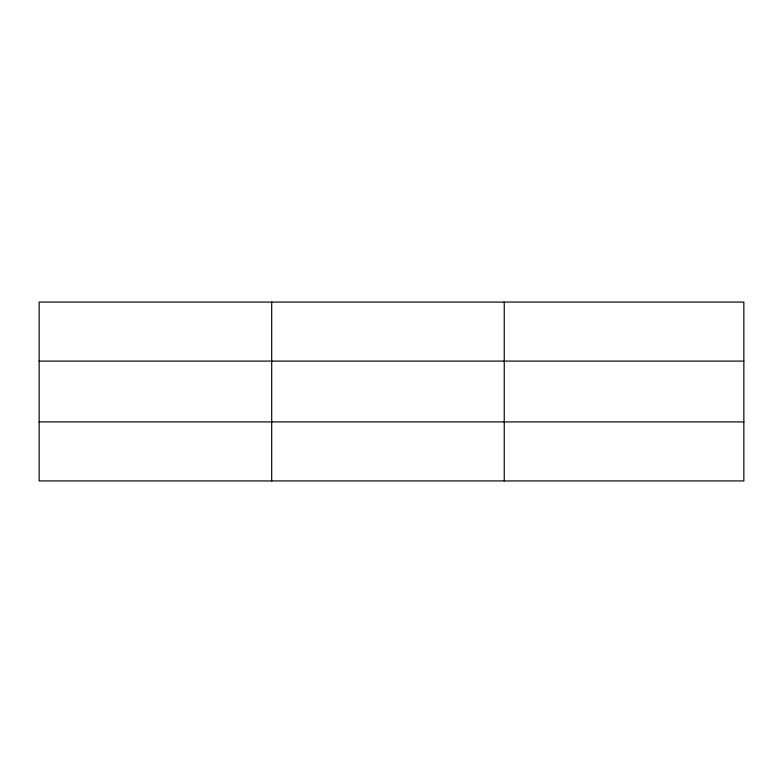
<?xml version="1.0" encoding="UTF-8"?>
<svg xmlns="http://www.w3.org/2000/svg" width="783" height="783" viewBox="0 0 783 783"><rect width="100%" height="100%" fill="white"/><g stroke="black" fill="none" stroke-linecap="round" stroke-linejoin="round"><path stroke-width="1.17" d="M271.701 302.072L271.701 480.928M504.252 302.072L504.252 480.928M743.85 421.91L743.85 480.928L39.15 480.928L39.15 302.072L743.85 302.072L743.85 421.91L39.15 421.91M39.15 361.09L743.85 361.09"/></g></svg>
